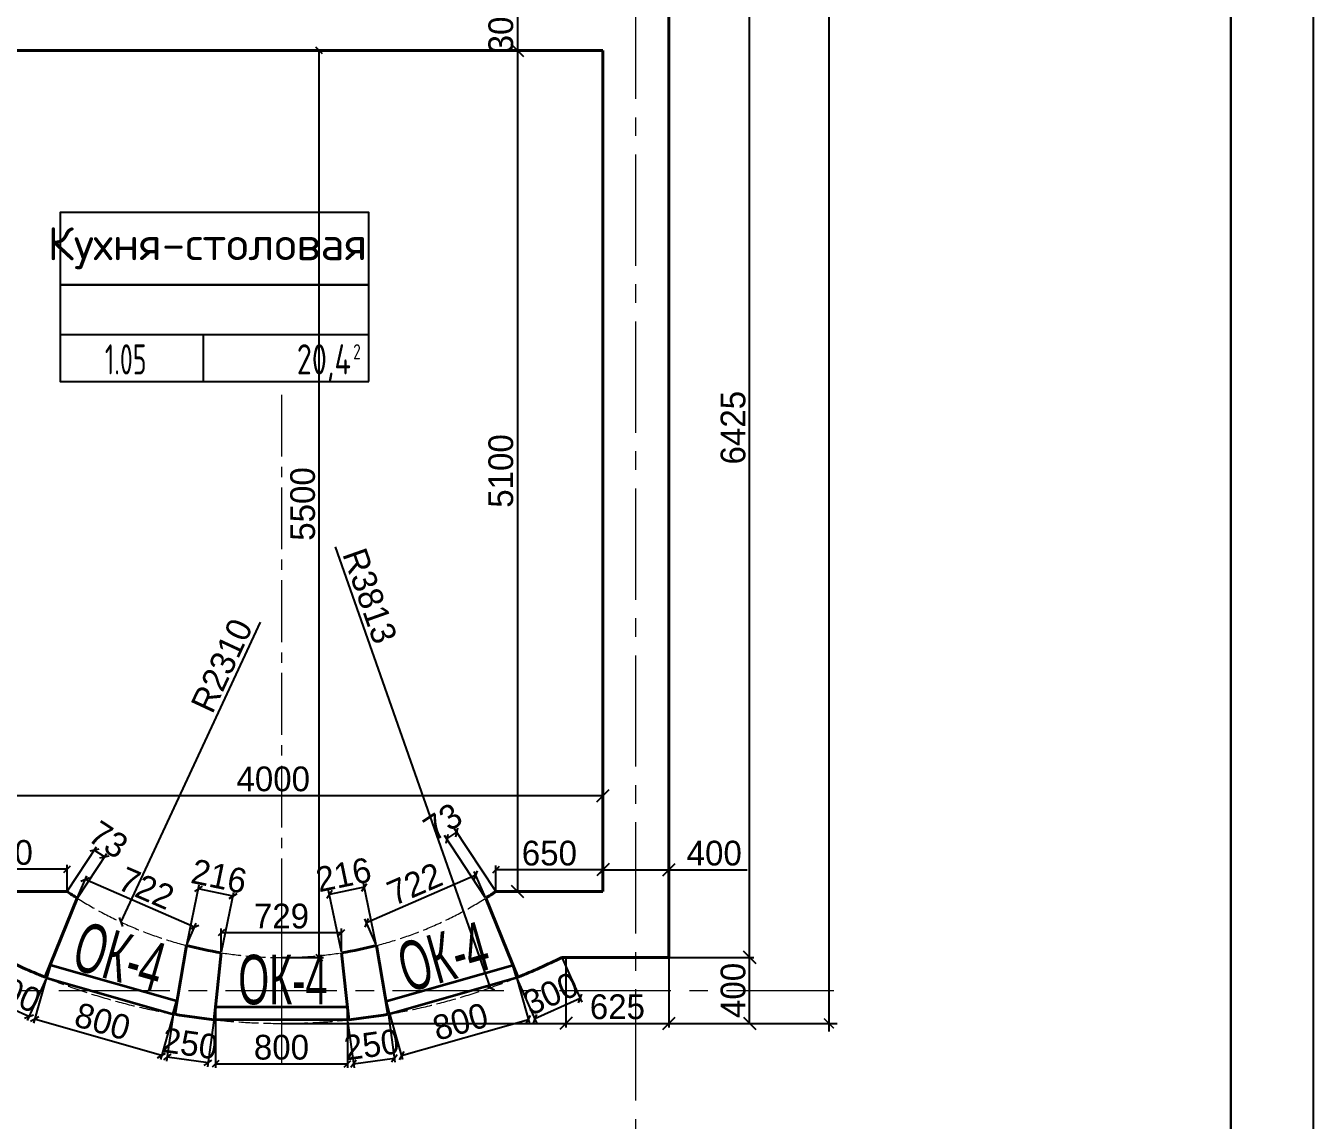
# Model space of a CAD drawing. Header units: millimetres. Extents: x -34189 to 187811, y -74450 to -44144.
# Drawn here: x 135002 to 142811, y -63914 to -57277 of the extents above; entities that cross this region are included whole.
import ezdxf
from ezdxf.enums import TextEntityAlignment as Align

# ---------------------------------------------------------------- set-up
doc = ezdxf.new("R2010")
doc.units = ezdxf.units.MM
doc.linetypes.add('ACAD_ISO02W100', pattern=[15, 12, -3])
doc.linetypes.add('CENTER2', pattern=[1.125, 0.75, -0.125, 0.125, -0.125])
for name, color, linetype, lineweight in [('ahsap', 222, 'Continuous', 13), ('OLCU', 7, 'Continuous', 13), ('Pencere No', 7, 'Continuous', 13)]:
    doc.layers.add(name, color=color, linetype=linetype, lineweight=lineweight)
for name, color, linetype in [('AKS', 252, 'CENTER2'), ('room_no', 7, 'Continuous'), ('Штамп', 222, 'Continuous')]:
    doc.layers.add(name, color=color, linetype=linetype)
doc.styles.add('1', font='ARIALN.TTF', dxfattribs={"width": 0.7})
doc.styles.add('CYRILLIC', font='cyriltlc.shx')
doc.styles.add('ROMANS', font='romans', dxfattribs={"width": 0.75})
doc.styles.add('TR', font='tsimplex.shx', dxfattribs={"width": 0.7})
doc.styles.add('YAZI', font='romans.shx')
doc.dimstyles.new('ISO-25', dxfattribs={"dimtxt": 100, "dimasz": 2.5, "dimexe": 1.25, "dimexo": 0.625, "dimtad": 1, "dimdec": 0, "dimtxsty": 'Standard', "dimcen": 2.5, "dimadec": 0, "dimazin": 0, "dimtfac": 1, "dimtdec": 0, "dimtmove": 0, "dimatfit": 3, "dimfxl": 0, "dimarcsym": 0})
doc.dimstyles.get("Standard").update_dxf_attribs({"dimtxt": 125, "dimasz": 60, "dimexe": 50, "dimexo": 50, "dimgap": 30, "dimtad": 1, "dimdec": 0, "dimzin": 0, "dimdsep": 46, "dimtxsty": 'TR', "dimblk": 'ARCHTICK', "dimcen": 90, "dimdle": 50, "dimclrt": 256, "dimadec": 0, "dimazin": 0, "dimtfac": 1, "dimtdec": 0, "dimtofl": 0, "dimtmove": 1, "dimatfit": 3, "dimldrblk": 'ARCHTICK', "dimfxl": 0, "dimtolj": 1, "dimtzin": 0, "dimarcsym": 0})

# ---------------------------------------------------------------- blocks, each defined once
blk = doc.blocks.new('_ArchTick')
at = {"color": 0, "linetype": 'ByBlock', "const_width": 0.15}
blk.add_lwpolyline([(-0.5, -0.5), (0.5, 0.5)], dxfattribs=at)
blk = doc.blocks.new('*D206')
at = {"layer": 'DEFPOINTS', "color": 0}
for p in [(138903.2, -47126.9), (136553.2, -63326.9), (139874, -63326.9)]:
    blk.add_point(p, dxfattribs=at)
at = {"layer": 'OLCU', "color": 0, "lineweight": -2}
for p, q in [((139874, -47076.9), (139874, -63376.9)), ((138953.2, -47126.9), (139924, -47126.9)), ((136603.2, -63326.9), (139924, -63326.9))]:
    blk.add_line(p, q, dxfattribs=at)
at = {"layer": 'OLCU', "color": 0, "lineweight": -2, "xscale": 60, "yscale": 60, "zscale": 60}
for p, rotation in [((139874, -47126.9), 90), ((139874, -63326.9), 270)]:
    blk.add_blockref('_ArchTick', p, dxfattribs=dict(at, rotation=rotation))
at = {"layer": 'OLCU', "insert": (139699, -55226.9), "char_height": 200, "attachment_point": 5, "rotation": 90}
blk.add_mtext('\\A1;16200', dxfattribs=at)
blk = doc.blocks.new('_Oblique')
at = {"color": 0, "linetype": 'ByBlock', "lineweight": -2}
blk.add_line((-0.5, -0.5), (0.5, 0.5), dxfattribs=at)
blk = doc.blocks.new('*D209')
at = {"layer": 'ahsap', "color": 0, "lineweight": -2}
for p, q in [((138498.2, -57426.9), (136757.4, -57426.9)), ((136782.4, -62927.2), (136782.4, -57426.9)), ((136558.2, -62927.2), (136807.4, -62927.2))]:
    blk.add_line(p, q, dxfattribs=at)
at = {"layer": 'DEFPOINTS', "color": 0}
for p in [(136782.4, -57426.9), (138503.2, -57426.9), (136553.2, -62927.2)]:
    blk.add_point(p, dxfattribs=at)
at = {"layer": 'ahsap', "color": 0, "lineweight": -2, "xscale": 40, "yscale": 40, "zscale": 40}
for p, rotation in [((136782.4, -57426.9), 90), ((136782.4, -62927.2), 270)]:
    blk.add_blockref('_Oblique', p, dxfattribs=dict(at, rotation=rotation))
at = {"layer": 'ahsap', "color": 0, "insert": (136682.4, -60177.1), "char_height": 150, "attachment_point": 5, "rotation": 90}
blk.add_mtext('5500', dxfattribs=at)
blk = doc.blocks.new('*D210')
at = {"layer": 'ahsap', "color": 0, "lineweight": -2}
for p, q in [((134503.2, -62521.9), (134503.2, -61920.1)), ((138503.2, -62521.9), (138503.2, -61920.1)), ((134503.2, -61945.1), (138503.2, -61945.1))]:
    blk.add_line(p, q, dxfattribs=at)
at = {"layer": 'DEFPOINTS', "color": 0}
for p in [(138503.2, -61945.1), (134503.2, -62526.9), (138503.2, -62526.9)]:
    blk.add_point(p, dxfattribs=at)
at = {"layer": 'ahsap', "color": 0, "lineweight": -2, "xscale": 75, "yscale": 75, "zscale": 75, "rotation": 180}
blk.add_blockref('_Oblique', (134503.2, -61945.1), dxfattribs=at)
at = {"layer": 'ahsap', "color": 0, "lineweight": -2, "xscale": 75, "yscale": 75, "zscale": 75}
blk.add_blockref('_Oblique', (138503.2, -61945.1), dxfattribs=at)
at = {"layer": 'ahsap', "color": 0, "insert": (136503.2, -61845.1), "char_height": 150, "attachment_point": 5}
blk.add_mtext('4000', dxfattribs=at)
blk = doc.blocks.new('*D198')
at = {"layer": 'ahsap', "color": 0, "lineweight": -2}
for p, q in [((138498.2, -57126.9), (137959.4, -57126.9)), ((137984.4, -57126.9), (137984.4, -57426.9)), ((138498.2, -57426.9), (137959.4, -57426.9))]:
    blk.add_line(p, q, dxfattribs=at)
at = {"layer": 'DEFPOINTS', "color": 0}
for p in [(138503.2, -57126.9), (137984.4, -57426.9), (138503.2, -57426.9)]:
    blk.add_point(p, dxfattribs=at)
at = {"layer": 'ahsap', "color": 0, "lineweight": -2, "xscale": 75, "yscale": 75, "zscale": 75}
for p, rotation in [((137984.4, -57126.9), 90), ((137984.4, -57426.9), 270)]:
    blk.add_blockref('_Oblique', p, dxfattribs=dict(at, rotation=rotation))
at = {"layer": 'ahsap', "color": 0, "insert": (137884.4, -57276.9), "char_height": 150, "attachment_point": 5, "rotation": 90}
blk.add_mtext('300', dxfattribs=at)
blk = doc.blocks.new('*D199')
at = {"layer": 'ahsap', "color": 0, "lineweight": -2}
for p, q in [((138448.2, -57426.9), (137959.4, -57426.9)), ((137984.4, -57426.9), (137984.4, -62526.9)), ((138498.2, -62526.9), (137959.4, -62526.9))]:
    blk.add_line(p, q, dxfattribs=at)
at = {"layer": 'DEFPOINTS', "color": 0}
for p in [(138453.2, -57426.9), (137984.4, -62526.9), (138503.2, -62526.9)]:
    blk.add_point(p, dxfattribs=at)
at = {"layer": 'ahsap', "color": 0, "lineweight": -2, "xscale": 75, "yscale": 75, "zscale": 75}
for p, rotation in [((137984.4, -57426.9), 90), ((137984.4, -62526.9), 270)]:
    blk.add_blockref('_Oblique', p, dxfattribs=dict(at, rotation=rotation))
at = {"layer": 'ahsap', "color": 0, "insert": (137884.4, -59976.9), "char_height": 150, "attachment_point": 5, "rotation": 90}
blk.add_mtext('5100', dxfattribs=at)
blk = doc.blocks.new('*D227')
at = {"layer": 'ahsap', "color": 0, "lineweight": -2}
for p, q in [((138258.2, -62926.9), (139417.9, -62926.9)), ((139392.9, -63326.9), (139392.9, -62926.9)), ((136558.2, -63326.9), (139417.9, -63326.9))]:
    blk.add_line(p, q, dxfattribs=at)
at = {"layer": 'DEFPOINTS', "color": 0}
for p in [(138253.2, -62926.9), (139392.9, -62926.9), (136553.2, -63326.9)]:
    blk.add_point(p, dxfattribs=at)
at = {"layer": 'ahsap', "color": 0, "lineweight": -2, "xscale": 75, "yscale": 75, "zscale": 75}
for p, rotation in [((139392.9, -62926.9), 90), ((139392.9, -63326.9), 270)]:
    blk.add_blockref('_Oblique', p, dxfattribs=dict(at, rotation=rotation))
at = {"layer": 'ahsap', "color": 0, "insert": (139292.9, -63126.9), "char_height": 150, "attachment_point": 5, "rotation": 90}
blk.add_mtext('400', dxfattribs=at)
blk = doc.blocks.new('*D228')
at = {"layer": 'ahsap', "color": 0, "lineweight": -2}
for p, q in [((137853.2, -62521.9), (137853.2, -62370.2)), ((138503.2, -62521.9), (138503.2, -62370.2)), ((138503.2, -62395.2), (137853.2, -62395.2))]:
    blk.add_line(p, q, dxfattribs=at)
at = {"layer": 'DEFPOINTS', "color": 0}
for p in [(137853.2, -62395.2), (137853.2, -62526.9), (138503.2, -62526.9)]:
    blk.add_point(p, dxfattribs=at)
at = {"layer": 'ahsap', "color": 0, "lineweight": -2, "xscale": 40, "yscale": 40, "zscale": 40, "rotation": 180}
blk.add_blockref('_Oblique', (137853.2, -62395.2), dxfattribs=at)
at = {"layer": 'ahsap', "color": 0, "lineweight": -2, "xscale": 40, "yscale": 40, "zscale": 40}
blk.add_blockref('_Oblique', (138503.2, -62395.2), dxfattribs=at)
at = {"layer": 'ahsap', "color": 0, "insert": (138178.2, -62295.2), "char_height": 150, "attachment_point": 5}
blk.add_mtext('650', dxfattribs=at)
blk = doc.blocks.new('*D229')
at = {"layer": 'ahsap', "color": 0, "lineweight": -2}
for p, q in [((134503.2, -62521.9), (134503.2, -62366.2)), ((135253.2, -62391.2), (134503.2, -62391.2)), ((135253.2, -62521.9), (135253.2, -62366.2))]:
    blk.add_line(p, q, dxfattribs=at)
at = {"layer": 'DEFPOINTS', "color": 0}
for p in [(134503.2, -62391.2), (134503.2, -62526.9), (135253.2, -62526.9)]:
    blk.add_point(p, dxfattribs=at)
at = {"layer": 'ahsap', "color": 0, "lineweight": -2, "xscale": 40, "yscale": 40, "zscale": 40, "rotation": 180}
blk.add_blockref('_Oblique', (134503.2, -62391.2), dxfattribs=at)
at = {"layer": 'ahsap', "color": 0, "lineweight": -2, "xscale": 40, "yscale": 40, "zscale": 40}
blk.add_blockref('_Oblique', (135253.2, -62391.2), dxfattribs=at)
at = {"layer": 'ahsap', "color": 0, "insert": (134878.2, -62291.2), "char_height": 150, "attachment_point": 5}
blk.add_mtext('750', dxfattribs=at)
blk = doc.blocks.new('*D230')
at = {"layer": 'ahsap', "color": 0, "lineweight": -2}
blk.add_line((136424.9, -60893.3), (135578.6, -62711.8), dxfattribs=at)
at = {"layer": 'DEFPOINTS', "color": 0}
for p in [(136553.2, -60617.6), (135578.6, -62711.8)]:
    blk.add_point(p, dxfattribs=at)
at = {"layer": 'ahsap', "color": 0, "lineweight": -2, "xscale": 40, "yscale": 40, "zscale": 40, "rotation": 245.0432815342398}
blk.add_blockref('_Oblique', (135578.6, -62711.8), dxfattribs=at)
at = {"layer": 'ahsap', "color": 0, "insert": (136191.8, -61157.1), "char_height": 150, "attachment_point": 5, "rotation": 65.04328}
blk.add_mtext('R2310', dxfattribs=at)
blk = doc.blocks.new('*D231')
at = {"layer": 'ahsap', "color": 0, "lineweight": -2}
blk.add_line((136878.1, -60437.4), (137819.2, -63110.6), dxfattribs=at)
at = {"layer": 'DEFPOINTS', "color": 0}
for p in [(136553.2, -59514.4), (137819.2, -63110.6)]:
    blk.add_point(p, dxfattribs=at)
at = {"layer": 'ahsap', "color": 0, "lineweight": -2, "xscale": 40, "yscale": 40, "zscale": 40, "rotation": 289.3931102363245}
blk.add_blockref('_Oblique', (137819.2, -63110.6), dxfattribs=at)
at = {"layer": 'ahsap', "color": 0, "insert": (137088.7, -60734.4), "char_height": 150, "attachment_point": 5, "rotation": 289.39311}
blk.add_mtext('R3813', dxfattribs=at)
blk = doc.blocks.new('*D232')
at = {"layer": 'ahsap', "color": 0, "lineweight": -2}
for p, q in [((138503.2, -62521.9), (138503.2, -62370.2)), ((138903.2, -62521.9), (138903.2, -62370.2)), ((138503.2, -62395.2), (138903.2, -62395.2)), ((138903.2, -62395.2), (139378.2, -62395.2))]:
    blk.add_line(p, q, dxfattribs=at)
at = {"layer": 'DEFPOINTS', "color": 0}
for p in [(138903.2, -62395.2), (138503.2, -62526.9), (138903.2, -62526.9)]:
    blk.add_point(p, dxfattribs=at)
at = {"layer": 'ahsap', "color": 0, "lineweight": -2, "xscale": 75, "yscale": 75, "zscale": 75, "rotation": 180}
blk.add_blockref('_Oblique', (138503.2, -62395.2), dxfattribs=at)
at = {"layer": 'ahsap', "color": 0, "lineweight": -2, "xscale": 75, "yscale": 75, "zscale": 75}
blk.add_blockref('_Oblique', (138903.2, -62395.2), dxfattribs=at)
at = {"layer": 'ahsap', "color": 0, "insert": (139178.2, -62295.2), "char_height": 150, "attachment_point": 5}
blk.add_mtext('400', dxfattribs=at)
blk = doc.blocks.new('*D234')
at = {"layer": 'ahsap', "color": 0, "lineweight": -2}
for p, q in [((138278.2, -62931.9), (138278.2, -63351.9)), ((138903.2, -62931.9), (138903.2, -63351.9)), ((138278.2, -63326.9), (138903.2, -63326.9))]:
    blk.add_line(p, q, dxfattribs=at)
at = {"layer": 'DEFPOINTS', "color": 0}
for p in [(138278.2, -62926.9), (138903.2, -62926.9), (138903.2, -63326.9)]:
    blk.add_point(p, dxfattribs=at)
at = {"layer": 'ahsap', "color": 0, "lineweight": -2, "xscale": 75, "yscale": 75, "zscale": 75, "rotation": 180}
blk.add_blockref('_Oblique', (138278.2, -63326.9), dxfattribs=at)
at = {"layer": 'ahsap', "color": 0, "lineweight": -2, "xscale": 75, "yscale": 75, "zscale": 75}
blk.add_blockref('_Oblique', (138903.2, -63326.9), dxfattribs=at)
at = {"layer": 'ahsap', "color": 0, "insert": (138590.7, -63226.9), "char_height": 150, "attachment_point": 5}
blk.add_mtext('625', dxfattribs=at)
blk = doc.blocks.new('roomno')
for p, q in [((1100.8, 344.4), (0, 344.4)), ((0, 344.4), (1100.8, 344.4)), ((1100.8, 165.9), (0, 165.9)), ((510.8, 0), (510.8, 165.9))]:
    blk.add_line(p, q)
blk.add_lwpolyline([(1100.8, 0), (1100.8, 602.5), (0, 602.5), (0, 0)], close=True)
at = {"style": 'CYRILLIC'}
for p in [(536.3, 498.9), (536.3, 373.6)]:
    blk.add_attdef('KOMNATA', text='', height=79.8, dxfattribs=at).set_placement(p, align=Align.CENTER)
at = {"style": 'ROMANS'}
for tag, width, p in [('LOBBY', 0.7, (533.4, 200.2)), ('001', 0.6, (233.3, 24.6))]:
    blk.add_attdef(tag, text='', height=107.8, dxfattribs=dict(at, width=width)).set_placement(p, align=Align.CENTER)
at = {"style": 'ROMANS', "width": 0.7}
blk.add_attdef('M', text='', height=107.8, dxfattribs=at).set_placement((1037.5, 24.8), align=Align.RIGHT)
blk.add_attdef('2', (1045.5, 78.9), '', height=53.9, dxfattribs=at)
blk = doc.blocks.new('*D256')
at = {"layer": 'ahsap', "color": 0, "lineweight": -2}
for p, q in [((136953.9, -63310.9), (136993.6, -63597)), ((137201.6, -63276.5), (137241.3, -63562.6)), ((136990.2, -63572.3), (137237.8, -63537.9))]:
    blk.add_line(p, q, dxfattribs=at)
at = {"layer": 'DEFPOINTS', "color": 0}
for p in [(136953.2, -63305.9), (137200.9, -63271.5), (137237.8, -63537.9)]:
    blk.add_point(p, dxfattribs=at)
at = {"layer": 'ahsap', "color": 0, "lineweight": -2, "xscale": 40, "yscale": 40, "zscale": 40}
for p, rotation in [((136990.2, -63572.3), 187.9015840414849), ((137237.8, -63537.9), 7.901584041484899)]:
    blk.add_blockref('_Oblique', p, dxfattribs=dict(at, rotation=rotation))
at = {"layer": 'ahsap', "color": 0, "insert": (137100.3, -63456), "char_height": 150, "attachment_point": 5, "rotation": 7.90158}
blk.add_mtext('250', dxfattribs=at)
blk = doc.blocks.new('*D257')
at = {"layer": 'ahsap', "color": 0, "lineweight": -2}
for p, q in [((137980, -63055.3), (138057.5, -63326.8)), ((137210.7, -63274.9), (137288.2, -63546.4)), ((137281.4, -63522.4), (138050.6, -63302.8))]:
    blk.add_line(p, q, dxfattribs=at)
at = {"layer": 'DEFPOINTS', "color": 0}
for p in [(137978.6, -63050.5), (137209.3, -63270.1), (138050.6, -63302.8)]:
    blk.add_point(p, dxfattribs=at)
at = {"layer": 'ahsap', "color": 0, "lineweight": -2, "xscale": 40, "yscale": 40, "zscale": 40}
for p, rotation in [((138050.6, -63302.8), 15.93200000000123), ((137281.4, -63522.4), 195.9320000000012)]:
    blk.add_blockref('_Oblique', p, dxfattribs=dict(at, rotation=rotation))
at = {"layer": 'ahsap', "color": 0, "insert": (137638.5, -63316.4), "char_height": 150, "attachment_point": 5, "rotation": 15.932}
blk.add_mtext('800', dxfattribs=at)
blk = doc.blocks.new('*D258')
at = {"layer": 'ahsap', "color": 0, "lineweight": -2}
for p, q in [((137731.8, -62428.9), (137069, -62716.1)), ((137789.8, -62562.7), (137721.9, -62405.9)), ((137127, -62850), (137059.1, -62693.2))]:
    blk.add_line(p, q, dxfattribs=at)
at = {"layer": 'DEFPOINTS', "color": 0}
for p in [(137791.8, -62567.3), (137069, -62716.1), (137129, -62854.6)]:
    blk.add_point(p, dxfattribs=at)
at = {"layer": 'ahsap', "color": 0, "lineweight": -2, "xscale": 40, "yscale": 40, "zscale": 40}
for p, rotation in [((137731.8, -62428.9), 23.43017996275575), ((137069, -62716.1), 203.4301799627558)]:
    blk.add_blockref('_Oblique', p, dxfattribs=dict(at, rotation=rotation))
at = {"layer": 'ahsap', "color": 0, "insert": (137360.7, -62480.7), "char_height": 150, "attachment_point": 5, "rotation": 23.43018}
blk.add_mtext('722', dxfattribs=at)
blk = doc.blocks.new('*D259')
at = {"layer": 'ahsap', "color": 0, "lineweight": -2}
for p, q in [((136916.9, -62893.6), (136839.4, -62521.1)), ((137055.5, -62501.7), (136844.5, -62545.6)), ((137128, -62849.7), (137050.4, -62477.2))]:
    blk.add_line(p, q, dxfattribs=at)
at = {"layer": 'DEFPOINTS', "color": 0}
for p in [(136844.5, -62545.6), (137129, -62854.6), (136917.9, -62898.5)]:
    blk.add_point(p, dxfattribs=at)
at = {"layer": 'ahsap', "color": 0, "lineweight": -2, "xscale": 40, "yscale": 40, "zscale": 40}
for p, rotation in [((136844.5, -62545.6), 191.7592964872251), ((137055.5, -62501.7), 11.75929648722507)]:
    blk.add_blockref('_Oblique', p, dxfattribs=dict(at, rotation=rotation))
at = {"layer": 'ahsap', "color": 0, "insert": (136929.6, -62425.7), "char_height": 150, "attachment_point": 5, "rotation": 11.7593}
blk.add_mtext('216', dxfattribs=at)
blk = doc.blocks.new('*D260')
at = {"layer": 'ahsap', "color": 0, "lineweight": -2}
for p, q in [((136188.5, -62893.5), (136188.5, -62751.8)), ((136917.9, -62776.8), (136188.5, -62776.8)), ((136917.9, -62893.5), (136917.9, -62751.8))]:
    blk.add_line(p, q, dxfattribs=at)
at = {"layer": 'DEFPOINTS', "color": 0}
for p in [(136188.5, -62776.8), (136188.5, -62898.5), (136917.9, -62898.5)]:
    blk.add_point(p, dxfattribs=at)
at = {"layer": 'ahsap', "color": 0, "lineweight": -2, "xscale": 40, "yscale": 40, "zscale": 40, "rotation": 180.0000000000005}
blk.add_blockref('_Oblique', (136188.5, -62776.8), dxfattribs=at)
at = {"layer": 'ahsap', "color": 0, "lineweight": -2, "xscale": 40, "yscale": 40, "zscale": 40}
blk.add_blockref('_Oblique', (136917.9, -62776.8), dxfattribs=at)
at = {"layer": 'ahsap', "color": 0, "insert": (136553.2, -62676.8), "char_height": 150, "attachment_point": 5}
blk.add_mtext('729', dxfattribs=at)
blk = doc.blocks.new('*D261')
at = {"layer": 'ahsap', "color": 0, "lineweight": -2}
for p, q in [((135978.5, -62849.7), (136054.1, -62486.5)), ((136260, -62554.9), (136049, -62511)), ((136189.5, -62893.6), (136265.1, -62530.5))]:
    blk.add_line(p, q, dxfattribs=at)
at = {"layer": 'DEFPOINTS', "color": 0}
for p in [(136049, -62511), (135977.4, -62854.6), (136188.5, -62898.5)]:
    blk.add_point(p, dxfattribs=at)
at = {"layer": 'ahsap', "color": 0, "lineweight": -2, "xscale": 40, "yscale": 40, "zscale": 40}
for p, rotation in [((136049, -62511), 168.2407035127777), ((136260, -62554.9), 348.2407035127778)]:
    blk.add_blockref('_Oblique', p, dxfattribs=dict(at, rotation=rotation))
at = {"layer": 'ahsap', "color": 0, "insert": (136174.9, -62435.1), "char_height": 150, "attachment_point": 5, "rotation": 348.2407}
blk.add_mtext('216', dxfattribs=at)
blk = doc.blocks.new('*D262')
at = {"layer": 'ahsap', "color": 0, "lineweight": -2}
for p, q in [((135316.6, -62562.7), (135373.2, -62432.2)), ((136026, -62742.4), (135363.2, -62455.2)), ((135979.4, -62850), (136036, -62719.5))]:
    blk.add_line(p, q, dxfattribs=at)
at = {"layer": 'DEFPOINTS', "color": 0}
for p in [(135363.2, -62455.2), (135314.6, -62567.3), (135977.4, -62854.6)]:
    blk.add_point(p, dxfattribs=at)
at = {"layer": 'ahsap', "color": 0, "lineweight": -2, "xscale": 40, "yscale": 40, "zscale": 40}
for p, rotation in [((135363.2, -62455.2), 156.5698200372424), ((136026, -62742.4), 336.5698200372424)]:
    blk.add_blockref('_Oblique', p, dxfattribs=dict(at, rotation=rotation))
at = {"layer": 'ahsap', "color": 0, "insert": (135734.4, -62507), "char_height": 150, "attachment_point": 5, "rotation": 336.56982}
blk.add_mtext('722', dxfattribs=at)
blk = doc.blocks.new('*D263')
at = {"layer": 'ahsap', "color": 0, "lineweight": -2}
for p, q in [((136153.2, -63310.9), (136153.2, -63597.3)), ((136953.2, -63310.9), (136953.2, -63597.3)), ((136153.2, -63572.3), (136953.2, -63572.3))]:
    blk.add_line(p, q, dxfattribs=at)
at = {"layer": 'DEFPOINTS', "color": 0}
for p in [(136153.2, -63305.9), (136953.2, -63305.9), (136953.2, -63572.3)]:
    blk.add_point(p, dxfattribs=at)
at = {"layer": 'ahsap', "color": 0, "lineweight": -2, "xscale": 40, "yscale": 40, "zscale": 40, "rotation": 180}
blk.add_blockref('_Oblique', (136153.2, -63572.3), dxfattribs=at)
at = {"layer": 'ahsap', "color": 0, "lineweight": -2, "xscale": 40, "yscale": 40, "zscale": 40}
blk.add_blockref('_Oblique', (136953.2, -63572.3), dxfattribs=at)
at = {"layer": 'ahsap', "color": 0, "insert": (136553.2, -63472.3), "char_height": 150, "attachment_point": 5}
blk.add_mtext('800', dxfattribs=at)
blk = doc.blocks.new('*D264')
at = {"layer": 'ahsap', "color": 0, "lineweight": -2}
for p, q in [((135896.4, -63275), (135856.8, -63555.7)), ((136144, -63309.9), (136104.4, -63590.6)), ((136107.9, -63565.9), (135860.3, -63530.9))]:
    blk.add_line(p, q, dxfattribs=at)
at = {"layer": 'DEFPOINTS', "color": 0}
for p in [(135897.1, -63270.1), (136144.7, -63305), (135860.3, -63530.9)]:
    blk.add_point(p, dxfattribs=at)
at = {"layer": 'ahsap', "color": 0, "lineweight": -2, "xscale": 40, "yscale": 40, "zscale": 40}
for p, rotation in [((135860.3, -63530.9), 171.9695859148139), ((136107.9, -63565.9), 351.9695859148139)]:
    blk.add_blockref('_Oblique', p, dxfattribs=dict(at, rotation=rotation))
at = {"layer": 'ahsap', "color": 0, "insert": (135998.1, -63449.4), "char_height": 150, "attachment_point": 5, "rotation": 351.96959}
blk.add_mtext('250', dxfattribs=at)
blk = doc.blocks.new('*D265')
at = {"layer": 'ahsap', "color": 0, "lineweight": -2}
for p, q in [((135126.5, -63055.3), (135049.4, -63325.4)), ((135825.5, -63521), (135056.2, -63301.4)), ((135895.7, -63274.9), (135818.6, -63545))]:
    blk.add_line(p, q, dxfattribs=at)
at = {"layer": 'DEFPOINTS', "color": 0}
for p in [(135127.8, -63050.5), (135056.2, -63301.4), (135897.1, -63270.1)]:
    blk.add_point(p, dxfattribs=at)
at = {"layer": 'ahsap', "color": 0, "lineweight": -2, "xscale": 40, "yscale": 40, "zscale": 40}
for p, rotation in [((135056.2, -63301.4), 164.0680000000009), ((135825.5, -63521), 344.0680000000008)]:
    blk.add_blockref('_Oblique', p, dxfattribs=dict(at, rotation=rotation))
at = {"layer": 'ahsap', "color": 0, "insert": (135468.3, -63315), "char_height": 150, "attachment_point": 5, "rotation": 344.068}
blk.add_mtext('800', dxfattribs=at)
blk = doc.blocks.new('*D267')
at = {"layer": 'ahsap', "color": 0, "lineweight": -2}
for p, q in [((135256, -62522.8), (135432, -62255.2)), ((135317.4, -62563.1), (135493.4, -62295.6)), ((135479.6, -62316.5), (135418.2, -62276.1))]:
    blk.add_line(p, q, dxfattribs=at)
at = {"layer": 'DEFPOINTS', "color": 0}
for p in [(135418.2, -62276.1), (135253.2, -62526.9), (135314.6, -62567.3)]:
    blk.add_point(p, dxfattribs=at)
at = {"layer": 'ahsap', "color": 0, "lineweight": -2, "xscale": 40, "yscale": 40, "zscale": 40}
for p, rotation in [((135418.2, -62276.1), 146.6623406278179), ((135479.6, -62316.5), 326.6623406278179)]:
    blk.add_blockref('_Oblique', p, dxfattribs=dict(at, rotation=rotation))
at = {"layer": 'ahsap', "color": 0, "insert": (135503.9, -62212.7), "char_height": 150, "attachment_point": 5, "rotation": 326.66234}
blk.add_mtext('73', dxfattribs=at)
blk = doc.blocks.new('*D268')
at = {"layer": 'ahsap', "color": 0, "lineweight": -2}
for p, q in [((137850.5, -62522.8), (137603.4, -62147.2)), ((137789.1, -62563.1), (137542.1, -62187.6)), ((137555.8, -62208.5), (137617.2, -62168.1))]:
    blk.add_line(p, q, dxfattribs=at)
at = {"layer": 'DEFPOINTS', "color": 0}
for p in [(137617.2, -62168.1), (137853.2, -62526.9), (137791.8, -62567.3)]:
    blk.add_point(p, dxfattribs=at)
at = {"layer": 'ahsap', "color": 0, "lineweight": -2, "xscale": 40, "yscale": 40, "zscale": 40}
for p, rotation in [((137617.2, -62168.1), 33.337659372145), ((137555.8, -62208.5), 213.337659372145)]:
    blk.add_blockref('_Oblique', p, dxfattribs=dict(at, rotation=rotation))
at = {"layer": 'ahsap', "color": 0, "insert": (137531.5, -62104.8), "char_height": 150, "attachment_point": 5, "rotation": 33.33766}
blk.add_mtext('73', dxfattribs=at)
blk = doc.blocks.new('*D269')
at = {"layer": 'ahsap', "color": 0, "lineweight": -2}
for p, q in [((138255.3, -62931.5), (138375.6, -63198.9)), ((137980.6, -63055), (138100.9, -63322.5)), ((138365.3, -63176.1), (138090.7, -63299.7))]:
    blk.add_line(p, q, dxfattribs=at)
at = {"layer": 'DEFPOINTS', "color": 0}
for p in [(138253.2, -62926.9), (137978.6, -63050.5), (138090.7, -63299.7)]:
    blk.add_point(p, dxfattribs=at)
at = {"layer": 'ahsap', "color": 0, "lineweight": -2, "xscale": 40, "yscale": 40, "zscale": 40}
for p, rotation in [((138365.3, -63176.1), 24.21774196544506), ((138090.7, -63299.7), 204.217741965445)]:
    blk.add_blockref('_Oblique', p, dxfattribs=dict(at, rotation=rotation))
at = {"layer": 'ahsap', "color": 0, "insert": (138187, -63146.7), "char_height": 150, "attachment_point": 5, "rotation": 24.21774}
blk.add_mtext('300', dxfattribs=at)
blk = doc.blocks.new('*D270')
at = {"layer": 'ahsap', "color": 0, "lineweight": -2}
for p, q in [((134851.2, -62931.5), (134737, -63185.2)), ((135125.8, -63055), (135011.7, -63308.8)), ((135021.9, -63286), (134747.3, -63162.4))]:
    blk.add_line(p, q, dxfattribs=at)
at = {"layer": 'DEFPOINTS', "color": 0}
for p in [(134853.2, -62926.9), (135127.8, -63050.5), (134747.3, -63162.4)]:
    blk.add_point(p, dxfattribs=at)
at = {"layer": 'ahsap', "color": 0, "lineweight": -2, "xscale": 40, "yscale": 40, "zscale": 40}
for p, rotation in [((134747.3, -63162.4), 155.7822580345476), ((135021.9, -63286), 335.7822580345476)]:
    blk.add_blockref('_Oblique', p, dxfattribs=dict(at, rotation=rotation))
at = {"layer": 'ahsap', "color": 0, "insert": (134925.6, -63133), "char_height": 150, "attachment_point": 5, "rotation": 335.78226}
blk.add_mtext('300', dxfattribs=at)
blk = doc.blocks.new('*D304')
at = {"layer": 'ahsap', "color": 0, "lineweight": -2}
for p, q in [((138908.2, -56501.9), (139417.9, -56501.9)), ((139392.9, -62926.9), (139392.9, -56501.9)), ((138908.2, -62926.9), (139417.9, -62926.9))]:
    blk.add_line(p, q, dxfattribs=at)
at = {"layer": 'DEFPOINTS', "color": 0}
for p in [(138903.2, -56501.9), (139392.9, -56501.9), (138903.2, -62926.9)]:
    blk.add_point(p, dxfattribs=at)
at = {"layer": 'ahsap', "color": 0, "lineweight": -2, "xscale": 75, "yscale": 75, "zscale": 75}
for p, rotation in [((139392.9, -56501.9), 90), ((139392.9, -62926.9), 270)]:
    blk.add_blockref('_Oblique', p, dxfattribs=dict(at, rotation=rotation))
at = {"layer": 'ahsap', "color": 0, "insert": (139292.9, -59714.4), "char_height": 150, "attachment_point": 5, "rotation": 90}
blk.add_mtext('6425', dxfattribs=at)

msp = doc.modelspace()

# ---------------------------------------------------------------- linework, layer by layer
at = {"layer": 'ahsap', "color": 0, "lineweight": 40}
for p, q in [((138903.2, -62926.9), (138903.2, -56501.9)), ((138503.2, -62526.9), (138503.2, -57426.9)), ((135119.9, -63047.2), (135314.6, -62567.3)), ((137986.5, -63047.2), (137791.8, -62567.3)), ((135905.6, -63271.5), (135977.4, -62854.6)), ((137200.9, -63271.5), (137129, -62854.6)), ((136144.7, -63305), (136188.5, -62898.5)), ((136961.7, -63305), (136917.9, -62898.5))]:
    msp.add_line(p, q, dxfattribs=at)
at = {"layer": 'ahsap', "color": 2, "linetype": 'CENTER2', "ltscale": 500}
msp.add_line((136553.2, -59514.4), (136553.2, -63326.9), dxfattribs=at)
at = {"layer": 'ahsap', "color": 2}
msp.add_line((136553.2, -62526.9), (136553.2, -63575.2), dxfattribs=at)
at = {"layer": 'ahsap', "color": 0}
msp.add_line((136953.2, -63305.9), (137200.9, -63271.5), dxfattribs=at)
at = {"layer": 'ahsap', "color": 0, "lineweight": 40}
for points in [[(134503.2, -57426.9), (138503.2, -57426.9)], [(135253.2, -62526.9), (134503.2, -62526.9)], [(137853.2, -62526.9), (138503.2, -62526.9)], [(138253.2, -62926.9), (138903.2, -62926.9)]]:
    msp.add_lwpolyline(points, dxfattribs=at)
at = {"layer": 'ahsap', "color": 161, "lineweight": 35}
for points in [[(135534.4, -63083.3), (135149.8, -62973.5), (135127.8, -63050.5), (135897.1, -63270.1), (135919.1, -63193.1), (135534.4, -63083.3)], [(137572, -63083.3), (137956.6, -62973.5), (137978.6, -63050.5), (137209.3, -63270.1), (137187.4, -63193.1), (137572, -63083.3)], [(136553.2, -63225.9), (136953.2, -63225.9), (136953.2, -63305.9), (136153.2, -63305.9), (136153.2, -63225.9), (136553.2, -63225.9)]]:
    msp.add_lwpolyline(points, dxfattribs=at)
at = {"layer": 'ahsap', "color": 0, "lineweight": 40}
for centre, radius, start, end in [((136553.2, -60617.6), 2309.9, 235.75097, 237.57371), ((136553.2, -60617.6), 2309.9, 302.42629, 304.24903), ((136553.2, -60617.6), 2309.9, 255.56593, 260.91548), ((136553.2, -60617.6), 2309.9, 279.08452, 284.43407), ((136553.2, -59514.4), 3812.5, 243.51896, 247.91672), ((136553.2, -59514.4), 3812.5, 292.08328, 296.48104), ((136553.2, -59514.4), 3812.5, 260.21928, 263.84873), ((136553.2, -59514.4), 3812.5, 276.15127, 279.78072)]:
    msp.add_arc(centre, radius, start, end, dxfattribs=at)
at = {"layer": 'ahsap', "color": 0, "linetype": 'ACAD_ISO02W100', "lineweight": 5, "ltscale": 10}
for centre, radius, start, end in [((136553.2, -60617.6), 2309.9, 237.57371, 255.56593), ((136553.2, -60617.6), 2309.9, 284.43407, 302.42629), ((136553.2, -60617.6), 2309.9, 260.91548, 279.08452), ((136553.2, -59514.4), 3812.5, 247.91672, 260.21928), ((136553.2, -59514.4), 3812.5, 279.78072, 292.08328), ((136553.2, -59514.4), 3812.5, 263.84873, 276.15127)]:
    msp.add_arc(centre, radius, start, end, dxfattribs=at)
at = {"layer": 'AKS', "lineweight": 5, "ltscale": 900}
for p, q in [((138703.2, -65819.9), (138703.2, -46926.9)), ((125077.1, -63126.9), (139903.2, -63126.9))]:
    msp.add_line(p, q, dxfattribs=at)
at = {"layer": 'Штамп', "color": 0}
msp.add_lwpolyline([(142811.1, -73843.9), (100811.1, -73843.9), (100811.1, -44143.9), (142811.1, -44143.9)], close=True, dxfattribs=at)
at = {"layer": 'Штамп', "color": 0, "lineweight": 30}
msp.add_lwpolyline([(142311.1, -73343.9), (102811.1, -73343.9), (102811.1, -44643.9), (142311.1, -44643.9)], close=True, dxfattribs=at)

# ---------------------------------------------------------------- block references
at = {"layer": 'room_no'}
ref = msp.add_blockref('roomno', (135211.8, -59433.6), dxfattribs=dict(at, xscale=1.699282940011466, yscale=1.699282940011466, zscale=1.699282940011466, rotation=359.9999580986218))
ref.add_attrib('KOMNATA', 'Кухня-столовая', dxfattribs={"layer": '0', "height": 200, "rotation": 359.99996, "style": 'YAZI'}).set_placement((136104, -58698.7), align=Align.CENTER)
ref.add_attrib('001', '1.05', dxfattribs={"layer": '0', "height": 183.12, "rotation": 359.99996, "style": 'ROMANS', "width": 0.6}).set_placement((135608.3, -59391.8), align=Align.CENTER)
ref.add_attrib('2', '2', (136988.5, -59299.6), dxfattribs={"layer": '0', "height": 91.6, "rotation": 359.99996, "style": 'ROMANS', "width": 0.7})
ref.add_attrib('M', '20,4', dxfattribs={"layer": '0', "height": 183.12, "rotation": 359.99996, "style": 'ROMANS', "width": 0.7}).set_placement((136974.9, -59391.5), align=Align.RIGHT)

# ---------------------------------------------------------------- texts
at = {"layer": 'Pencere No', "style": '1', "width": 0.7}
for rotation, p in [(344.068, (135269.7, -62992.4)), (15.932, (137316.2, -63141))]:
    msp.add_text('ОК-4', height=300, rotation=rotation, dxfattribs=at).set_placement(p)
msp.add_text('ОК-4', height=300, dxfattribs=at).set_placement((136291.4, -63211.1))

# ---------------------------------------------------------------- dimensions: what is measured, and where the dimension line sits
at = {"layer": 'ahsap', "color": 0}
for base, p1, p2, picture, middle in [((139392.9, -56501.9), (138903.2, -62926.9), (138903.2, -56501.9), '*D304', (139292.9, -59714.4)), ((137984.4, -62526.9), (138453.2, -57426.9), (138503.2, -62526.9), '*D199', (137884.4, -59976.9))]:
    dim = msp.add_linear_dim(base=base, p1=p1, p2=p2, angle=90, dimstyle='ISO-25', override={"dimtxt": 150, "dimasz": 75, "dimexe": 25, "dimexo": 5, "dimgap": 25, "dimblk1": 'Oblique', "dimblk2": 'Oblique', "dimsah": 1, "dimfxl": 25}, dxfattribs=at)
    dim.commit()
    dim.dimension.update_dxf_attribs({"geometry": picture, "text_midpoint": middle})
for base, p1, p2, angle, override, picture, middle, dimtype in [((137984.4, -57426.9), (138503.2, -57126.9), (138503.2, -57426.9), 90, {"dimtxt": 150, "dimasz": 75, "dimexe": 25, "dimexo": 5, "dimgap": 25, "dimblk1": 'Oblique', "dimblk2": 'Oblique', "dimsah": 1, "dimfxl": 25}, '*D198', (137984.4, -57276.9), 160), ((136782.4, -57426.9), (136553.2, -62927.2), (138503.2, -57426.9), 90, {"dimtxt": 150, "dimasz": 40, "dimexe": 25, "dimexo": 5, "dimgap": 25, "dimblk1": 'Oblique', "dimblk2": 'Oblique', "dimsah": 1, "dimfxl": 25}, '*D209', (136782.4, -60177.1), 160), ((137617.2, -62168.1), (137791.8, -62567.3), (137853.2, -62526.9), 33.33766, {"dimtxt": 150, "dimasz": 40, "dimexe": 25, "dimexo": 5, "dimgap": 25, "dimblk1": 'Oblique', "dimblk2": 'Oblique', "dimsah": 1, "dimfxl": 25}, '*D268', (137586.5, -62188.3), 161), ((135418.2, -62276.1), (135314.6, -62567.3), (135253.2, -62526.9), 146.66234, {"dimtxt": 150, "dimasz": 40, "dimexe": 25, "dimexo": 5, "dimgap": 25, "dimblk1": 'Oblique', "dimblk2": 'Oblique', "dimsah": 1, "dimfxl": 25}, '*D267', (135448.9, -62296.3), 161), ((136049, -62511), (136188.5, -62898.5), (135977.4, -62854.6), 168.2407, {"dimtxt": 150, "dimasz": 40, "dimexe": 25, "dimexo": 5, "dimgap": 25, "dimblk1": 'Oblique', "dimblk2": 'Oblique', "dimsah": 1, "dimfxl": 25}, '*D261', (136154.5, -62533), 161), ((136844.5, -62545.6), (137129, -62854.6), (136917.9, -62898.5), 191.7593, {"dimtxt": 150, "dimasz": 40, "dimexe": 25, "dimexo": 5, "dimgap": 25, "dimblk1": 'Oblique', "dimblk2": 'Oblique', "dimsah": 1, "dimfxl": 25}, '*D259', (136950, -62523.6), 161), ((139392.9, -62926.9), (136553.2, -63326.9), (138253.2, -62926.9), 90, {"dimtxt": 150, "dimasz": 75, "dimexe": 25, "dimexo": 5, "dimgap": 25, "dimblk1": 'Oblique', "dimblk2": 'Oblique', "dimsah": 1, "dimfxl": 25}, '*D227', (139392.9, -63126.9), 160), ((135860.3, -63530.9), (136144.7, -63305), (135897.1, -63270.1), 171.96959, {"dimtxt": 150, "dimasz": 40, "dimexe": 25, "dimexo": 5, "dimgap": 25, "dimblk1": 'Oblique', "dimblk2": 'Oblique', "dimsah": 1, "dimfxl": 25}, '*D264', (135984.1, -63548.4), 161), ((137237.8, -63537.9), (136953.2, -63305.9), (137200.9, -63271.5), 7.90158, {"dimtxt": 150, "dimasz": 40, "dimexe": 25, "dimexo": 5, "dimgap": 25, "dimblk1": 'Oblique', "dimblk2": 'Oblique', "dimsah": 1, "dimfxl": 25}, '*D256', (137114, -63555.1), 161)]:
    dim = msp.add_linear_dim(base=base, p1=p1, p2=p2, angle=angle, dimstyle='ISO-25', override=override, dxfattribs=at)
    dim.commit()
    dim.dimension.update_dxf_attribs({"geometry": picture, "text_midpoint": middle, "dimtype": dimtype})
for center, mpoint, picture, middle in [((136553.2, -59514.4), (137819.2, -63110.6), '*D231', (136994.4, -60767.6)), ((136553.2, -60617.6), (135578.6, -62711.8), '*D230', (136282.5, -61199.3))]:
    dim = msp.add_radius_dim(center=center, mpoint=mpoint, dimstyle='ISO-25', override={"dimtxt": 150, "dimasz": 40, "dimexe": 25, "dimexo": 5, "dimgap": 25, "dimblk1": 'Oblique', "dimblk2": 'Oblique', "dimsah": 1, "dimfxl": 25}, dxfattribs=at)
    dim.commit()
    dim.dimension.update_dxf_attribs({"geometry": picture, "text_midpoint": middle, "dimtype": 164})
for base, p1, p2, override, picture, middle in [((138503.2, -61945.1), (134503.2, -62526.9), (138503.2, -62526.9), {"dimtxt": 150, "dimasz": 75, "dimexe": 25, "dimexo": 5, "dimgap": 25, "dimblk1": 'Oblique', "dimblk2": 'Oblique', "dimsah": 1, "dimfxl": 25}, '*D210', (136503.2, -61845.1)), ((134503.2, -62391.2), (135253.2, -62526.9), (134503.2, -62526.9), {"dimtxt": 150, "dimasz": 40, "dimexe": 25, "dimexo": 5, "dimgap": 25, "dimblk1": 'Oblique', "dimblk2": 'Oblique', "dimsah": 1, "dimfxl": 25}, '*D229', (134878.2, -62291.2)), ((137853.2, -62395.2), (138503.2, -62526.9), (137853.2, -62526.9), {"dimtxt": 150, "dimasz": 40, "dimexe": 25, "dimexo": 5, "dimgap": 25, "dimblk1": 'Oblique', "dimblk2": 'Oblique', "dimsah": 1, "dimfxl": 25}, '*D228', (138178.2, -62295.2)), ((138903.2, -63326.9), (138278.2, -62926.9), (138903.2, -62926.9), {"dimtxt": 150, "dimasz": 75, "dimexe": 25, "dimexo": 5, "dimgap": 25, "dimblk1": 'Oblique', "dimblk2": 'Oblique', "dimsah": 1, "dimfxl": 25}, '*D234', (138590.7, -63226.9))]:
    dim = msp.add_linear_dim(base=base, p1=p1, p2=p2, dimstyle='ISO-25', override=override, dxfattribs=at)
    dim.commit()
    dim.dimension.update_dxf_attribs({"geometry": picture, "text_midpoint": middle})
dim = msp.add_linear_dim(base=(138903.2, -62395.2), p1=(138503.2, -62526.9), p2=(138903.2, -62526.9), dimstyle='ISO-25', override={"dimtxt": 150, "dimasz": 75, "dimexe": 25, "dimexo": 5, "dimgap": 25, "dimblk1": 'Oblique', "dimblk2": 'Oblique', "dimsah": 1, "dimfxl": 25}, dxfattribs=at)
dim.commit()
dim.dimension.update_dxf_attribs({"geometry": '*D232', "text_midpoint": (139178.2, -62395.2), "dimtype": 160})
for p1, p2, distance, picture, middle in [((135977.4, -62854.6), (135314.6, -62567.3), -122.2, '*D262', (135734.4, -62507)), ((137791.8, -62567.3), (137129, -62854.6), -150.9, '*D258', (137360.7, -62480.7)), ((136917.9, -62898.5), (136188.5, -62898.5), -121.7, '*D260', (136553.2, -62676.8)), ((135897.1, -63270.1), (135127.8, -63050.5), 261, '*D265', (135468.3, -63315)), ((137209.3, -63270.1), (137978.6, -63050.5), -262.4, '*D257', (137638.5, -63316.4)), ((136153.2, -63305.9), (136953.2, -63305.9), -266.4, '*D263', (136553.2, -63472.3))]:
    dim = msp.add_aligned_dim(p1=p1, p2=p2, distance=distance, dimstyle='ISO-25', override={"dimtxt": 150, "dimasz": 40, "dimexe": 25, "dimexo": 5, "dimgap": 25, "dimblk1": 'Oblique', "dimblk2": 'Oblique', "dimsah": 1, "dimfxl": 25}, dxfattribs=at)
    dim.commit()
    dim.dimension.update_dxf_attribs({"geometry": picture, "text_midpoint": middle})
for base, p1, p2, angle, picture, middle in [((134747.3, -63162.4), (135127.8, -63050.5), (134853.2, -62926.9), 155.78226, '*D270', (134884.6, -63224.2)), ((138090.7, -63299.7), (138253.2, -62926.9), (137978.6, -63050.5), 204.21774, '*D269', (138228, -63237.9))]:
    dim = msp.add_linear_dim(base=base, p1=p1, p2=p2, angle=angle, text='300', dimstyle='ISO-25', override={"dimtxt": 150, "dimasz": 40, "dimexe": 25, "dimexo": 5, "dimgap": 25, "dimblk1": 'Oblique', "dimblk2": 'Oblique', "dimsah": 1, "dimfxl": 25}, dxfattribs=at)
    dim.commit()
    dim.dimension.update_dxf_attribs({"geometry": picture, "text_midpoint": middle, "dimtype": 161})
at = {"layer": 'OLCU'}
dim = msp.add_linear_dim(base=(139874, -63326.9), p1=(138903.2, -47126.9), p2=(136553.2, -63326.9), angle=90, dimstyle='Standard', override={"dimtxt": 200, "dimgap": 75, "dimtxsty": 'Standard', "dimtofl": 1, "dimtmove": 0}, dxfattribs=at)
dim.commit()
dim.dimension.update_dxf_attribs({"geometry": '*D206', "text_midpoint": (139699, -55226.9)})

doc.saveas('drawing.dxf')
